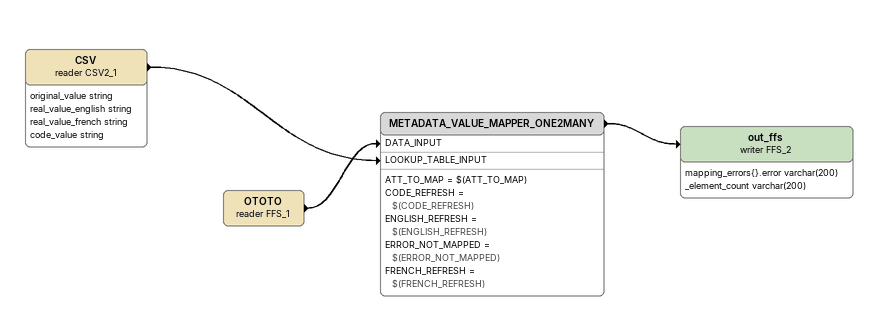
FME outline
CSV (reader CSV2_1)
    attributes: original_value string, real_value_english string, real_value_french string, code_value string
    -> METADATA_VALUE_MAPPER_ONE2MANY [LOOKUP_TABLE_INPUT]
OTOTO (reader FFS_1)
    -> METADATA_VALUE_MAPPER_ONE2MANY [DATA_INPUT]
METADATA_VALUE_MAPPER_ONE2MANY
    ATT_TO_MAP = $(ATT_TO_MAP)
    CODE_REFRESH = $(CODE_REFRESH)
    ENGLISH_REFRESH = $(ENGLISH_REFRESH)
    ERROR_NOT_MAPPED = $(ERROR_NOT_MAPPED)
    FRENCH_REFRESH = $(FRENCH_REFRESH)
    -> out_ffs (writer FFS_2)
out_ffs (writer FFS_2)
    attributes: mapping_errors{}.error varchar(200), _element_count varchar(200)
